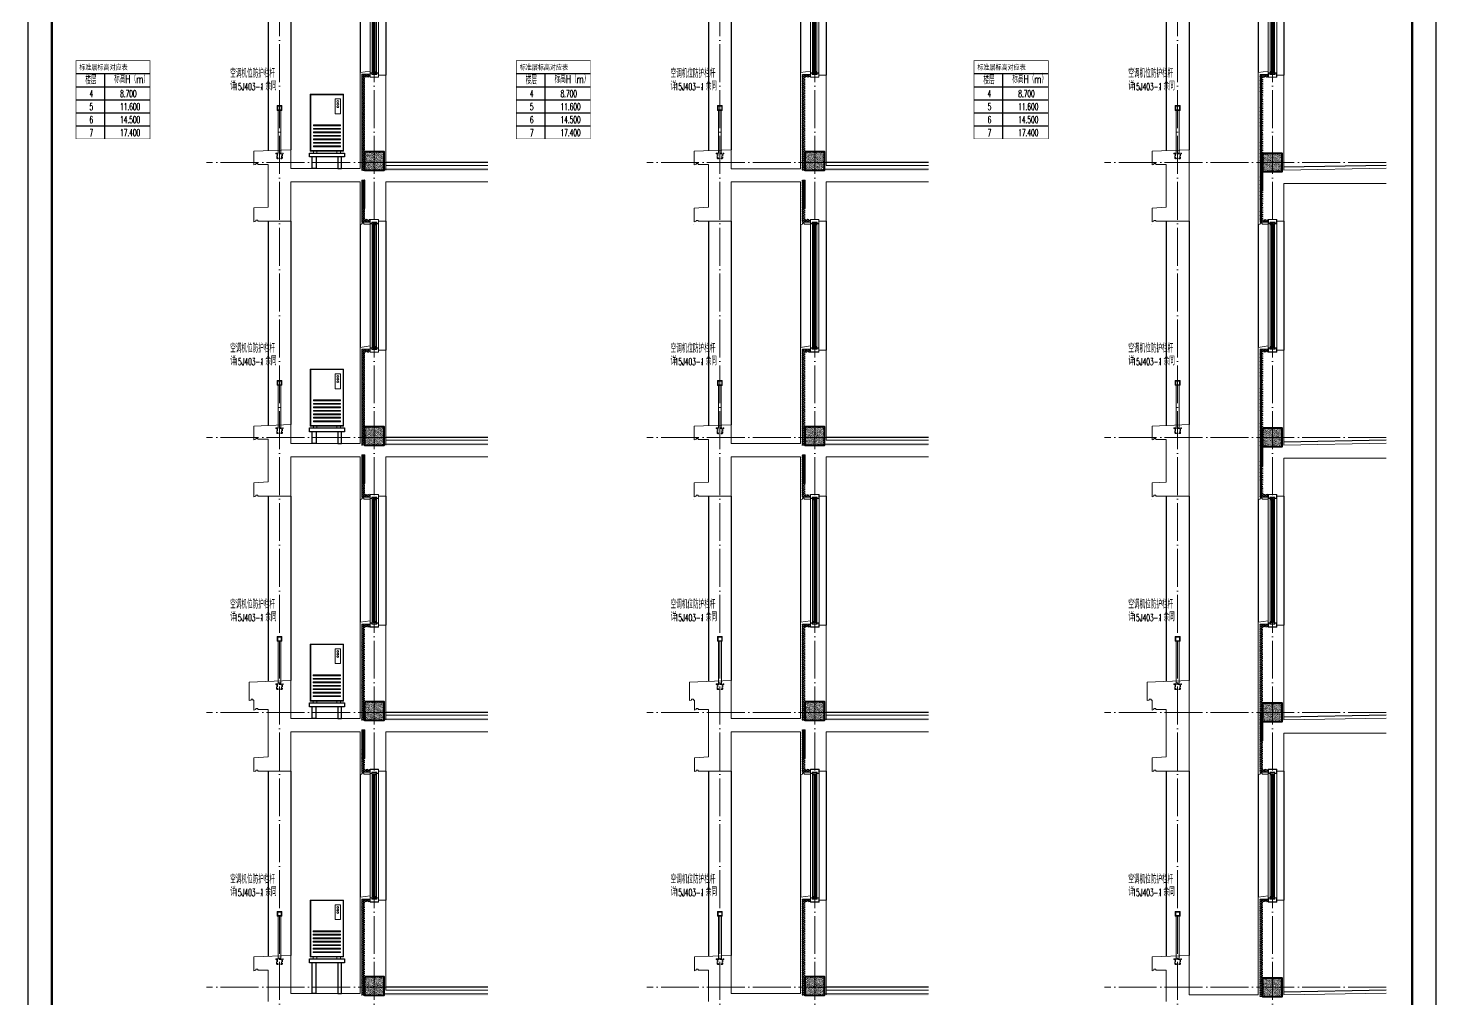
# Model space of a CAD drawing. Extents: x -518115 to 389031, y -209821 to 1628073.
# Drawn here: x 223230 to 238080, y -168565 to -158326 of the extents above; entities that cross this region are included whole.
import ezdxf

# ---------------------------------------------------------------- set-up
doc = ezdxf.new("R2010")
doc.units = 0
doc.header["$LTSCALE"] = 1000
doc.header["$MEASUREMENT"] = 0
doc.linetypes.add('DASH', pattern=[0.35, 0.25, -0.1])
doc.linetypes.add('DOTE', pattern=[2.42, 2, -0.2, 0.02, -0.2])
for name, color, linetype in [('C-Sheet-图框', 101, 'Continuous'), ('PUB_TEXT', 4, 'Continuous'), ('图框', 140, 'Continuous'), ('看线', 251, 'Continuous'), ('空调外机', 8, 'Continuous'), ('立面-看线', 251, 'Continuous')]:
    doc.layers.add(name, color=color, linetype=linetype)
for name, color, linetype, lineweight in [('DOTE', 19, 'DOTE', 9), ('PUB_HATCH', 8, 'Continuous', 9), ('S_WINDOW', 144, 'Continuous', 15), ('WALL', 9, 'Continuous', 40), ('内粉刷', 37, 'Continuous', 9), ('平面-空调室外机', 143, 'Continuous', 9), ('立面-栏杆', 105, 'Continuous', 15), ('细细', 250, 'Continuous', 0)]:
    doc.layers.add(name, color=color, linetype=linetype, lineweight=lineweight)
doc.layers.add('yichutu', color=7, linetype='Continuous', true_color=0xffffff, plot=False)
doc.styles.add('_TCH_DIM', font='SIMPLEX.shx', dxfattribs={"width": 0.7, "bigfont": 'GBCBIG.shx'})
doc.styles.add('宋体', font='', dxfattribs={"height": 50})
doc.styles.get('宋体').set_extended_font_data('SimSun')
pattern_1 = [(0, (-811253.24, -385446.952), (16.66875, 9.623705), [11.1125, -22.225]), (120, (-811253.24, -385446.952), (-16.66874801, 9.62370845), [11.1125, -22.225]), (60, (-811253.24, -385446.952), (1.99e-06, 19.24741345), [-22.225, 11.1125])]
pattern_2 = [(315, (-218910.2607, -140541.0897), (-1.767766953, -1.767766953), []), (315, (-218909.0822, -140541.0897), (-1.767766953, -1.767766953), [])]
pattern_3 = [(315, (-218910.2607, -141979.3279), (-1.767766953, -1.767766953), []), (315, (-218909.0822, -141979.3279), (-1.767766953, -1.767766953), [])]
pattern_4 = [(0, (-1518246.749, -433703.902), (16.66875, 9.623705), [11.1125, -22.225]), (120, (-1518246.749, -433703.902), (-16.66874801, 9.62370845), [11.1125, -22.225]), (60, (-1518246.749, -433703.902), (1.99e-06, 19.24741345), [-22.225, 11.1125])]
pattern_5 = [(0, (-1508772.157, -433703.902), (16.66875, 9.623705), [11.1125, -22.225]), (120, (-1508772.157, -433703.902), (-16.66874801, 9.62370845), [11.1125, -22.225]), (60, (-1508772.157, -433703.902), (1.99e-06, 19.24741345), [-22.225, 11.1125])]
pattern_6 = [(0, (-1513600.591, -433703.902), (16.66875, 9.623705), [11.1125, -22.225]), (120, (-1513600.591, -433703.902), (-16.66874801, 9.62370845), [11.1125, -22.225]), (60, (-1513600.591, -433703.902), (1.99e-06, 19.24741345), [-22.225, 11.1125])]
pattern_7 = [(0, (-797282.947, -430433.322), (16.66875, 9.623705), [11.1125, -22.225]), (120, (-797282.947, -430433.322), (-16.66874801, 9.62370845), [11.1125, -22.225]), (60, (-797282.947, -430433.322), (1.99e-06, 19.24741345), [-22.225, 11.1125])]
pattern_8 = [(0, (-759089.366, -429086.677), (16.66875, 9.623705), [11.1125, -22.225]), (120, (-759089.366, -429086.677), (-16.66874801, 9.62370845), [11.1125, -22.225]), (60, (-759089.366, -429086.677), (1.99e-06, 19.24741345), [-22.225, 11.1125])]

# ---------------------------------------------------------------- blocks, each defined once
blk = doc.blocks.new('GFDDDDRG')
at = {"layer": '图框'}
blk.add_lwpolyline([(923310, -107437), (923310, -159999), (893610, -159999), (893610, -107437)], close=True, dxfattribs=at)
blk.add_lwpolyline([(923310, -107437), (923310, -159999), (893610, -159999), (893610, -107437)], close=True, dxfattribs=at)
at = {"layer": '图框', "const_width": 50}
blk.add_lwpolyline([(894110, -159499), (922810, -159499), (922810, -108687), (894110, -108687)], close=True, dxfattribs=at)
blk = doc.blocks.new('yct-1051-594-26275-14850-25-1002.0')
at = {"layer": 'yichutu', "color": 7, "true_color": 0xffffff}
blk.add_lwpolyline([(0, 0), (0, 14850), (26275, 14850), (26275, 0)], close=True, dxfattribs=at)
blk = doc.blocks.new('zrszerf')
at = {"layer": '细细'}
h = blk.add_hatch(dxfattribs=at)
h.set_pattern_fill('金属', color=256, style=0)
h.set_pattern_definition(pattern_2)
h.paths.add_polyline_path([(257695, 608543), (257715, 608543), (257715, 608557), (257765, 608557), (257765, 608543), (257785, 608543), (257785, 608588), (257695, 608588)])
h.paths.add_polyline_path([(257713, 608559), (257713, 608545), (257697, 608545), (257697, 608586), (257783, 608586), (257783, 608545), (257767, 608545), (257767, 608559)], flags=16)
h = blk.add_hatch(dxfattribs=at)
h.set_pattern_fill('金属', color=256, style=0)
h.set_pattern_definition(pattern_2)
h.paths.add_polyline_path([(257762, 608555), (257762, 608530), (257750, 608530), (257750, 608540), (257729, 608540), (257729, 608530), (257717, 608530), (257717, 608555)])
h.paths.add_polyline_path([(257719, 608553), (257719, 608532), (257727, 608532), (257727, 608542), (257752, 608542), (257752, 608532), (257760, 608532), (257760, 608553)], flags=16)
h = blk.add_hatch(color=256, dxfattribs=at)
edge = h.paths.add_edge_path()
edge.add_line((257735, 608540), (257735, 608528))
edge.add_arc((257740, 608520), 9.44, 61.5175, 118.4825, ccw=False)
edge.add_line((257744, 608528), (257744, 608540))
edge.add_arc((257740, 608548), 9.44, 241.5175, 298.4825, ccw=False)
h = blk.add_hatch(dxfattribs=at)
h.set_pattern_fill('金属', color=256, style=0)
h.set_pattern_definition(pattern_3)
h.paths.add_polyline_path([(257695, 607233), (257715, 607233), (257715, 607220), (257765, 607220), (257765, 607233), (257785, 607233), (257785, 607188), (257695, 607188)])
h.paths.add_polyline_path([(257713, 607218), (257713, 607231), (257697, 607231), (257697, 607190), (257783, 607190), (257783, 607231), (257767, 607231), (257767, 607218)], flags=16)
h = blk.add_hatch(dxfattribs=at)
h.set_pattern_fill('金属', color=256, style=0)
h.set_pattern_definition(pattern_3)
h.paths.add_polyline_path([(257762, 607222), (257762, 607247), (257750, 607247), (257750, 607237), (257729, 607237), (257729, 607247), (257717, 607247), (257717, 607222)])
h.paths.add_polyline_path([(257719, 607224), (257719, 607245), (257727, 607245), (257727, 607235), (257752, 607235), (257752, 607245), (257760, 607245), (257760, 607224)], flags=16)
h = blk.add_hatch(color=256, dxfattribs=at)
edge = h.paths.add_edge_path()
edge.add_line((257735, 607237), (257735, 607249))
edge.add_arc((257740, 607257), 9.44, 241.5175, 298.4825)
edge.add_line((257744, 607249), (257744, 607237))
edge.add_arc((257740, 607229), 9.44, 61.5175, 118.4825)
at = {"layer": 'S_WINDOW'}
for p, q in [((257695, 607233), (257695, 608543)), ((257717, 607247), (257717, 608530)), ((257762, 607247), (257762, 608530)), ((257785, 607233), (257785, 608543))]:
    blk.add_line(p, q, dxfattribs=at)
for points in [[(257785, 608588), (257785, 608543), (257765, 608543), (257765, 608557), (257715, 608557), (257715, 608543), (257695, 608543), (257695, 608588)], [(257783, 608586), (257783, 608545), (257767, 608545), (257767, 608559), (257713, 608559), (257713, 608545), (257697, 608545), (257697, 608586)], [(257762, 608555), (257762, 608530), (257750, 608530), (257750, 608540), (257729, 608540), (257729, 608530), (257717, 608530), (257717, 608555)], [(257760, 608553), (257760, 608532), (257752, 608532), (257752, 608542), (257727, 608542), (257727, 608532), (257719, 608532), (257719, 608553)], [(257785, 607188), (257785, 607233), (257765, 607233), (257765, 607220), (257715, 607220), (257715, 607233), (257695, 607233), (257695, 607188)], [(257783, 607190), (257783, 607231), (257767, 607231), (257767, 607218), (257713, 607218), (257713, 607231), (257697, 607231), (257697, 607190)], [(257762, 607222), (257762, 607247), (257750, 607247), (257750, 607237), (257729, 607237), (257729, 607247), (257717, 607247), (257717, 607222)], [(257760, 607224), (257760, 607245), (257752, 607245), (257752, 607235), (257727, 607235), (257727, 607245), (257719, 607245), (257719, 607224)]]:
    blk.add_lwpolyline(points, close=True, dxfattribs=at)
at = {"layer": '细细'}
for points in [[(257729, 608530), (257729, 607247)], [(257735, 607249), (257735, 608540)], [(257744, 607249), (257744, 608540)], [(257750, 608530), (257750, 607247)]]:
    blk.add_lwpolyline(points, dxfattribs=at)
for points in [[(257735, 608540), (257735, 608528, -0.253805), (257744, 608528), (257744, 608540, -0.253805)], [(257735, 607237), (257735, 607249, 0.253805), (257744, 607249), (257744, 607237, 0.253805)]]:
    blk.add_lwpolyline(points, format="xyb", close=True, dxfattribs=at)
blk = doc.blocks.new('A$C01BC52BD')
at = {"layer": '立面-栏杆'}
for p, q in [((-15, 0), (-15, 450)), ((15, 450), (15, 0))]:
    blk.add_line(p, q, dxfattribs=at)
at = {"layer": '立面-栏杆', "linetype": 'DASH', "ltscale": 0.1}
for p, q in [((40, 0), (-40, 0)), ((-40, 0), (-40, -7)), ((40, -7), (40, 0)), ((-40, -7), (-30, -7)), ((-30, -7), (-30, -51)), ((-22, -7), (22, -7)), ((-22, -51), (-22, -7)), ((-15, -53), (-21, -53)), ((-21, -60), (-15, -60)), ((-13, -57), (-13, -56)), ((13, -56), (13, -57)), ((21, -53), (15, -53)), ((15, -60), (21, -60)), ((22, -7), (22, -51)), ((30, -7), (40, -7)), ((30, -51), (30, -7))]:
    blk.add_line(p, q, dxfattribs=at)
at = {"layer": '立面-栏杆'}
for points in [[(25, 500), (-25, 500), (-25, 450), (25, 450)], [(19, 494), (-19, 494), (-19, 456), (19, 456)]]:
    blk.add_lwpolyline(points, close=True, dxfattribs=at)
at = {"layer": '立面-栏杆', "linetype": 'DASH', "ltscale": 0.1}
for centre, major_axis, start_param, end_param in [((-21, -51), (6.36, 6.36), 2.356194, 3.926991), ((-21, -51), (1.27, 1.27), 2.356194, 3.926991), ((-15, -56), (1.91, 1.91), 5.497787, 7.068583), ((-15, -57), (1.91, 1.91), 3.926991, 5.497787), ((15, -56), (1.91, 1.91), 0.785398, 2.356194), ((17, -55), (3.53, 3.53), 2.748894, 3.534292), ((21, -51), (-6.36, 6.36), 2.356194, 3.926991), ((21, -51), (-1.27, 1.27), 2.356194, 3.926991)]:
    blk.add_ellipse(centre, major_axis=major_axis, ratio=1, start_param=start_param, end_param=end_param, dxfattribs=at)
blk = doc.blocks.new('A$C2F8614E4')
at = {"layer": 'PUB_TEXT', "style": '_TCH_DIM'}
for s, height, width, p in [('空调机位防护栏杆', 84.4, 0.7, (-495, 296)), ('详', 84.4, 0.7, (-495, 163)), ('15J403-1', 74.4, 0.494118, (-452, 163)), ('，余同', 84.4, 0.7, (-183, 163))]:
    blk.add_text(s, height=height, dxfattribs=dict(at, width=width)).set_placement(p)
blk = doc.blocks.new('HFHFHTFHSD')
at = {"layer": '立面-看线'}
h = blk.add_hatch(dxfattribs=at)
h.set_pattern_fill('HONEY', color=256, scale=7)
h.set_pattern_definition(pattern_1)
h.paths.add_polyline_path([(933746, -117386), (933776, -117386), (933776, -116386), (933831, -116386), (933831, -116356), (933746, -116356)])
h = blk.add_hatch(dxfattribs=at)
h.set_pattern_fill('碎沙', color=256, scale=4)
h.set_pattern_definition([(37.5, (132722.289, -502748.035), (-0.32000626, 9.78826475), [0, -7.7216, 0, -8.636, 0, -8.255]), (7.5, (132722.29, -502748.035), (8.99046566, 14.33650201), [0, -4.1656, 0, -6.9596, 0, -2.667]), (327.5, (132716.041, -502748.035), (15.819847405, 0.02874369), [0, -2.54, 0, -9.144, 0, -11.938]), (317.5, (132716.041, -502748.035), (15.27112905, 4.45858647), [0, -1.27, 0, -5.9944, 0, -6.858])])
h.paths.add_polyline_path([(933776, -117386), (933976, -117386), (933976, -117186), (933776, -117186)])
h = blk.add_hatch(dxfattribs=at)
h.set_pattern_fill('HONEY', color=256, scale=7)
h.set_pattern_definition(pattern_1)
h.paths.add_polyline_path([(933746, -117386), (933776, -117386), (933776, -117886), (933831, -117886), (933831, -117916), (933746, -117916)])
at = {"layer": 'PUB_HATCH', "color": 215, "true_color": 0xa953a0}
for points in [[(933746, -117386), (933746, -116356), (933831, -116356)], [(933831, -117916), (933746, -117916), (933746, -117386)]]:
    blk.add_lwpolyline(points, dxfattribs=at)
at = {"layer": 'WALL'}
blk.add_lwpolyline([(933776, -117186), (933976, -117186), (933976, -117386), (933776, -117386)], close=True, dxfattribs=at)
at = {"layer": '内粉刷'}
blk.add_line((933726, -117386), (933726, -117936), dxfattribs=at)
for points in [[(933726, -117386), (933726, -116336), (933831, -116321)], [(933921, -116366), (933996, -116366), (933996, -117366)], [(932646, -117906), (932996, -117906), (932996, -117151), (932606, -117166), (932606, -117306)], [(932646, -117306), (932646, -117296), (932626, -117296), (932626, -117306), (932606, -117311), (932606, -117306)], [(932646, -117306), (932756, -117306), (932756, -117756), (932606, -117766), (932606, -117906)], [(935074, -117346), (933996, -117366)], [(933921, -117906), (933996, -117906), (933996, -117506), (935074, -117506)], [(932646, -117906), (932646, -117896), (932626, -117896), (932626, -117906), (932606, -117911), (932606, -117906)], [(932596, -117936), (932596, -117936)], [(933766, -117936), (933766, -117926), (933746, -117926), (933746, -117936), (933726, -117941), (933726, -117936)], [(933766, -117936), (933831, -117936)]]:
    blk.add_lwpolyline(points, dxfattribs=at)
at = {"layer": '看线'}
for p, q in [((932756, -115006), (932756, -117160)), ((932996, -115006), (932996, -117151)), ((933726, -115036), (933726, -116336)), ((933996, -115006), (933996, -116366))]:
    blk.add_line(p, q, dxfattribs=at)
at = {"layer": '看线', "color": 32}
blk.add_lwpolyline([(935074, -117316), (933996, -117336)], dxfattribs=at)
for name, p in [('zrszerf', (676136, -723574)), ('A$C2F8614E4', (932851, -116686))]:
    blk.add_blockref(name, p)
at = {"xscale": -1}
blk.add_blockref('A$C01BC52BD', (932876, -117186), dxfattribs=at)
blk = doc.blocks.new('kongtiao')
for p, q in [((-339, 49), (-339, -551)), ((11, 49), (-339, 49)), ((-334, 44), (-334, -546)), ((6, 44), (-334, 44)), ((6, -546), (6, 44)), ((11, -551), (11, 49)), ((-76, 0), (-76, -157)), ((-21, 0), (-76, 0)), ((-21, -157), (-21, 0)), ((-76, -157), (-21, -157)), ((-339, -551), (11, -551)), ((-334, -546), (6, -546)), ((-307, -551), (-307, -571)), ((-307, -571), (-270, -571)), ((-270, -571), (-270, -551)), ((-58, -571), (-58, -551)), ((-21, -571), (-58, -571)), ((-21, -551), (-21, -571))]:
    blk.add_line(p, q)
for points in [[(-307, -275), (-21, -275), (-21, -285), (-307, -285)], [(-307, -312), (-21, -312), (-21, -321), (-307, -321)], [(-307, -349), (-21, -349), (-21, -358), (-307, -358)], [(-307, -386), (-21, -386), (-21, -395), (-307, -395)], [(-307, -422), (-21, -422), (-21, -431), (-307, -431)], [(-307, -459), (-21, -459), (-21, -468), (-307, -468)], [(-307, -496), (-21, -496), (-21, -505), (-307, -505)]]:
    blk.add_lwpolyline(points, close=True)
for centre in [(-49, -28), (-49, -56), (-49, -83)]:
    blk.add_circle(centre, 9.18)
blk = doc.blocks.new('HFHFHFTHFSFS')
at = {"layer": '立面-看线'}
h = blk.add_hatch(dxfattribs=at)
h.set_pattern_fill('HONEY', color=256, scale=7)
h.set_pattern_definition(pattern_7)
h.paths.add_polyline_path([(947716, -162357), (947746, -162357), (947746, -161372), (947801, -161372), (947801, -161342), (947716, -161342)])
h = blk.add_hatch(dxfattribs=at)
h.set_pattern_fill('碎沙', color=256, scale=4)
h.set_pattern_definition([(37.5, (146692.582, -547719.405), (-0.32000626, 9.78826475), [0, -7.7216, 0, -8.636, 0, -8.255]), (7.5, (146692.582, -547719.405), (8.99046566, 14.33650201), [0, -4.1656, 0, -6.9596, 0, -2.667]), (327.5, (146686.334, -547719.405), (15.819847405, 0.02874369), [0, -2.54, 0, -9.144, 0, -11.938]), (317.5, (146686.334, -547719.405), (15.27112905, 4.45858647), [0, -1.27, 0, -5.9944, 0, -6.858])])
h.paths.add_polyline_path([(947746, -162357), (947946, -162357), (947946, -162157), (947746, -162157)])
h = blk.add_hatch(dxfattribs=at)
h.set_pattern_fill('HONEY', color=256, scale=7)
h.set_pattern_definition(pattern_7)
h.paths.add_polyline_path([(947716, -162457), (947746, -162457), (947746, -162872), (947801, -162872), (947801, -162902), (947716, -162902)])
h = blk.add_hatch(dxfattribs=at)
h.set_pattern_fill('HONEY', color=256, scale=7)
h.set_pattern_definition([(0, (146596.553, -547719.405), (16.66875, 9.623705), [11.1125, -22.225]), (120, (146596.553, -547719.405), (-16.66874801, 9.62370845), [11.1125, -22.225]), (60, (146596.553, -547719.405), (1.99e-06, 19.24741345), [-22.225, 11.1125])])
h.paths.add_polyline_path([(949044, -162342), (947946, -162342), (947946, -162357), (949044, -162357)])
at = {"layer": 'PUB_HATCH', "color": 215, "true_color": 0xa953a0}
blk.add_line((947946, -162342), (949044, -162342), dxfattribs=at)
for points in [[(947716, -162357), (947716, -161342), (947801, -161342)], [(947801, -162902), (947716, -162902), (947716, -162457)]]:
    blk.add_lwpolyline(points, dxfattribs=at)
at = {"layer": 'WALL'}
blk.add_lwpolyline([(947746, -162157), (947946, -162157), (947946, -162357), (947746, -162357)], close=True, dxfattribs=at)
at = {"layer": '内粉刷'}
for p, q in [((947696, -162272), (947696, -162337)), ((947696, -162477), (947696, -162922))]:
    blk.add_line(p, q, dxfattribs=at)
for points in [[(947696, -162272), (947696, -161322), (947801, -161307)], [(947891, -161352), (947966, -161352), (947966, -162352)], [(947696, -162337), (946966, -162337), (946966, -162137), (946576, -162152), (946576, -162292)], [(946616, -162292), (946616, -162282), (946596, -162282), (946596, -162292), (946576, -162297), (946576, -162292)], [(946616, -162292), (946726, -162292), (946726, -162742), (946576, -162752), (946576, -162892)], [(949044, -162302), (947966, -162302)], [(946616, -162892), (946966, -162892), (946966, -162477), (947696, -162477)], [(947891, -162892), (947966, -162892), (947966, -162477), (949044, -162477)], [(946616, -162892), (946616, -162882), (946596, -162882), (946596, -162892), (946576, -162897), (946576, -162892)], [(947736, -162922), (947736, -162912), (947716, -162912), (947716, -162922), (947696, -162927), (947696, -162922)], [(947736, -162922), (947801, -162922)]]:
    blk.add_lwpolyline(points, dxfattribs=at)
at = {"layer": '看线'}
for p, q in [((946726, -159992), (946726, -162147)), ((946966, -159992), (946966, -162137)), ((947696, -160022), (947696, -161322)), ((947966, -159992), (947966, -161352))]:
    blk.add_line(p, q, dxfattribs=at)
at = {"layer": '看线', "color": 32}
blk.add_lwpolyline([(949044, -162272), (947966, -162272)], dxfattribs=at)
at = {"layer": '空调外机', "linetype": 'Continuous'}
blk.add_lwpolyline([(947531, -162212), (947161, -162212), (947161, -162172), (947531, -162172)], close=True, dxfattribs=at)
for points in [[(947231, -162212), (947231, -162337), (947191, -162337), (947191, -162212)], [(947461, -162212), (947461, -162337), (947501, -162337), (947501, -162212)]]:
    blk.add_lwpolyline(points, dxfattribs=at)
for name, p in [('zrszerf', (690106, -768561)), ('A$C2F8614E4', (946821, -161672))]:
    blk.add_blockref(name, p)
at = {"xscale": -1}
blk.add_blockref('A$C01BC52BD', (946846, -162172), dxfattribs=at)
at = {"layer": '平面-空调室外机'}
blk.add_blockref('kongtiao', (947510, -161601), dxfattribs=at)
blk = doc.blocks.new('GFGDGDRGRDDSA')
at = {"layer": '立面-看线'}
h = blk.add_hatch(dxfattribs=at)
h.set_pattern_fill('HONEY', color=256, scale=7)
h.set_pattern_definition(pattern_8)
h.paths.add_polyline_path([(985909, -161011), (985939, -161011), (985939, -160026), (985994, -160026), (985994, -159996), (985909, -159996)])
h = blk.add_hatch(dxfattribs=at)
h.set_pattern_fill('碎沙', color=256, scale=4)
h.set_pattern_definition([(37.5, (184886.1625, -546372.759), (-0.32000626, 9.78826475), [0, -7.7216, 0, -8.636, 0, -8.255]), (7.5, (184886.163, -546372.759), (8.99046566, 14.33650201), [0, -4.1656, 0, -6.9596, 0, -2.667]), (327.5, (184879.914, -546372.759), (15.819847405, 0.02874369), [0, -2.54, 0, -9.144, 0, -11.938]), (317.5, (184879.914, -546372.759), (15.27112905, 4.45858647), [0, -1.27, 0, -5.9944, 0, -6.858])])
h.paths.add_polyline_path([(985939, -161011), (986139, -161011), (986139, -160811), (985939, -160811)])
h = blk.add_hatch(dxfattribs=at)
h.set_pattern_fill('HONEY', color=256, scale=7)
h.set_pattern_definition(pattern_8)
h.paths.add_polyline_path([(985909, -161111), (985939, -161111), (985939, -161526), (985994, -161526), (985994, -161556), (985909, -161556)])
h = blk.add_hatch(dxfattribs=at)
h.set_pattern_fill('HONEY', color=256, scale=7)
h.set_pattern_definition([(0, (184790.133, -546372.759), (16.66875, 9.623705), [11.1125, -22.225]), (120, (184790.133, -546372.759), (-16.66874801, 9.62370845), [11.1125, -22.225]), (60, (184790.133, -546372.759), (1.99e-06, 19.24741345), [-22.225, 11.1125])])
h.paths.add_polyline_path([(987238, -160996), (986139, -160996), (986139, -161011), (987238, -161011)])
at = {"layer": 'PUB_HATCH', "color": 215, "true_color": 0xa953a0}
blk.add_line((986139, -160996), (987238, -160996), dxfattribs=at)
for points in [[(985909, -161011), (985909, -159996), (985994, -159996)], [(985994, -161556), (985909, -161556), (985909, -161111)]]:
    blk.add_lwpolyline(points, dxfattribs=at)
at = {"layer": 'WALL'}
blk.add_lwpolyline([(985939, -160811), (986139, -160811), (986139, -161011), (985939, -161011)], close=True, dxfattribs=at)
at = {"layer": '内粉刷'}
for p, q in [((985889, -160926), (985889, -160991)), ((985889, -161131), (985889, -161576))]:
    blk.add_line(p, q, dxfattribs=at)
for points in [[(985889, -160926), (985889, -159976), (985994, -159961)], [(986084, -160006), (986159, -160006), (986159, -160956)], [(985889, -160991), (985159, -160991), (985159, -160791), (984769, -160806), (984769, -160946)], [(984809, -160946), (984809, -160936), (984789, -160936), (984789, -160946), (984769, -160951), (984769, -160946)], [(984809, -160946), (984919, -160946), (984919, -161396), (984769, -161406), (984769, -161546)], [(987238, -160956), (986159, -160956)], [(984809, -161546), (985159, -161546), (985159, -161131), (985889, -161131)], [(986084, -161546), (986159, -161546), (986159, -161131), (987238, -161131)], [(984809, -161546), (984809, -161536), (984789, -161536), (984789, -161546), (984769, -161551), (984769, -161546)], [(985929, -161576), (985929, -161566), (985909, -161566), (985909, -161576), (985889, -161581), (985889, -161576)], [(984759, -161576), (984759, -161576)], [(985929, -161576), (985994, -161576)]]:
    blk.add_lwpolyline(points, dxfattribs=at)
at = {"layer": '看线'}
for p, q in [((984919, -158646), (984919, -160800)), ((985159, -158646), (985159, -160791)), ((985889, -158676), (985889, -159976)), ((986159, -158646), (986159, -160006))]:
    blk.add_line(p, q, dxfattribs=at)
at = {"layer": '看线', "color": 32}
blk.add_lwpolyline([(987238, -160926), (986159, -160926)], dxfattribs=at)
for name, p in [('zrszerf', (728299, -767214)), ('A$C2F8614E4', (985014, -160326))]:
    blk.add_blockref(name, p)
at = {"xscale": -1}
blk.add_blockref('A$C01BC52BD', (985039, -160826), dxfattribs=at)
blk = doc.blocks.new('A$C1F6240CC')
at = {"layer": 'PUB_HATCH'}
h = blk.add_hatch(dxfattribs=at)
h.set_pattern_fill('DOTS', color=251, scale=2, style=0)
h.set_pattern_definition([(0, (-2e-08, -300), (1.5875, 3.175), [0, -3.175])])
h.paths.add_polyline_path([(-30, -300), (0, -300), (0, -50), (0, 0), (0, 0), (0, 0), (-30, 0)])
at = {"layer": 'PUB_HATCH', "color": 5}
blk.add_lwpolyline([(0, 0), (-30, 0), (-30, -300), (0, -300)], close=True, dxfattribs=at)
blk = doc.blocks.new('VDVDXAXFSFFX')
at = {"layer": 'PUB_HATCH'}
h = blk.add_hatch(dxfattribs=at)
h.set_pattern_fill('DOTS', color=251, scale=2, style=0)
h.set_pattern_definition([(0, (924712.4965, -148185.593), (1.5875, 3.175), [0, -3.175])])
h.paths.add_polyline_path([(924682, -148186), (924712, -148186), (924712, -147936), (924712, -147886), (924712, -147886), (924712, -147886), (924682, -147886)])
at = {"layer": 'PUB_HATCH', "color": 5}
blk.add_lwpolyline([(924712, -147886), (924682, -147886), (924682, -148186), (924712, -148186)], close=True, dxfattribs=at)

msp = doc.modelspace()

# ---------------------------------------------------------------- hatches: boundary and pattern name
at = {"layer": '立面-看线'}
h = msp.add_hatch(dxfattribs=at)
h.set_pattern_fill('HONEY', color=256, scale=7)
h.set_pattern_definition(pattern_4)
h.paths.add_polyline_path([(226752, -165628), (226782, -165628), (226782, -164643), (226837, -164643), (226837, -164613), (226752, -164613)])
h = msp.add_hatch(dxfattribs=at)
h.set_pattern_fill('HONEY', color=256, scale=7)
h.set_pattern_definition(pattern_6)
h.paths.add_polyline_path([(231398.2, -165628), (231428.2, -165628), (231428.2, -164643), (231483.2, -164643), (231483.2, -164613), (231398.2, -164613)])
h = msp.add_hatch(dxfattribs=at)
h.set_pattern_fill('HONEY', color=256, scale=7)
h.set_pattern_definition(pattern_5)
h.paths.add_polyline_path([(236226.6, -165643), (236256.6, -165643), (236256.6, -164643), (236311.6, -164643), (236311.6, -164613), (236226.6, -164613)])
h = msp.add_hatch(dxfattribs=at)
h.set_pattern_fill('碎沙', color=256, scale=4)
h.set_pattern_definition([(37.5, (-574271.22, -550989.984), (-0.32000626, 9.78826475), [0, -7.7216, 0, -8.636, 0, -8.255]), (7.5, (-574271.22, -550989.984), (8.99046566, 14.33650201), [0, -4.1656, 0, -6.9596, 0, -2.667]), (327.5, (-574277.469, -550989.984), (15.819847405, 0.02874369), [0, -2.54, 0, -9.144, 0, -11.938]), (317.5, (-574277.469, -550989.984), (15.27112905, 4.45858647), [0, -1.27, 0, -5.9944, 0, -6.858])])
h.paths.add_polyline_path([(226782, -165628), (226982, -165628), (226982, -165428), (226782, -165428)])
h = msp.add_hatch(dxfattribs=at)
h.set_pattern_fill('碎沙', color=256, scale=4)
h.set_pattern_definition([(37.5, (-569625.062, -550989.984), (-0.32000626, 9.78826475), [0, -7.7216, 0, -8.636, 0, -8.255]), (7.5, (-569625.062, -550989.984), (8.99046566, 14.33650201), [0, -4.1656, 0, -6.9596, 0, -2.667]), (327.5, (-569631.31, -550989.984), (15.819847405, 0.02874369), [0, -2.54, 0, -9.144, 0, -11.938]), (317.5, (-569631.31, -550989.984), (15.27112905, 4.45858647), [0, -1.27, 0, -5.9944, 0, -6.858])])
h.paths.add_polyline_path([(231428.2, -165628), (231628.2, -165628), (231628.2, -165428), (231428.2, -165428)])
h = msp.add_hatch(dxfattribs=at)
h.set_pattern_fill('碎沙', color=256, scale=4)
h.set_pattern_definition([(37.5, (-564796.628, -551004.984), (-0.32000626, 9.78826475), [0, -7.7216, 0, -8.636, 0, -8.255]), (7.5, (-564796.628, -551004.984), (8.99046566, 14.33650201), [0, -4.1656, 0, -6.9596, 0, -2.667]), (327.5, (-564802.877, -551004.984), (15.819847405, 0.02874369), [0, -2.54, 0, -9.144, 0, -11.938]), (317.5, (-564802.877, -551004.984), (15.27112905, 4.45858647), [0, -1.27, 0, -5.9944, 0, -6.858])])
h.paths.add_polyline_path([(236256.6, -165643), (236456.6, -165643), (236456.6, -165443), (236256.6, -165443)])
h = msp.add_hatch(dxfattribs=at)
h.set_pattern_fill('HONEY', color=256, scale=7)
h.set_pattern_definition([(0, (-574367.25, -550989.984), (16.66875, 9.623705), [11.1125, -22.225]), (120, (-574367.25, -550989.984), (-16.66874801, 9.62370845), [11.1125, -22.225]), (60, (-574367.25, -550989.984), (1.99e-06, 19.24741345), [-22.225, 11.1125])])
h.paths.add_polyline_path([(228080.5, -165613), (226982, -165613), (226982, -165628), (228080.5, -165628)])
h = msp.add_hatch(dxfattribs=at)
h.set_pattern_fill('HONEY', color=256, scale=7)
h.set_pattern_definition([(0, (-569721.091, -550989.984), (16.66875, 9.623705), [11.1125, -22.225]), (120, (-569721.091, -550989.984), (-16.66874801, 9.62370845), [11.1125, -22.225]), (60, (-569721.091, -550989.984), (1.99e-06, 19.24741345), [-22.225, 11.1125])])
h.paths.add_polyline_path([(232726.7, -165613), (231628.2, -165613), (231628.2, -165628), (232726.7, -165628)])
h = msp.add_hatch(dxfattribs=at)
h.set_pattern_fill('HONEY', color=256, scale=7)
h.set_pattern_definition(pattern_5)
h.paths.add_polyline_path([(236226.6, -165643), (236256.6, -165643), (236256.6, -166143), (236311.6, -166143), (236311.6, -166173), (236226.6, -166173)])
h = msp.add_hatch(dxfattribs=at)
h.set_pattern_fill('HONEY', color=256, scale=7)
h.set_pattern_definition(pattern_4)
h.paths.add_polyline_path([(226752, -165728), (226782, -165728), (226782, -166143), (226837, -166143), (226837, -166173), (226752, -166173)])
h = msp.add_hatch(dxfattribs=at)
h.set_pattern_fill('HONEY', color=256, scale=7)
h.set_pattern_definition(pattern_6)
h.paths.add_polyline_path([(231398.2, -165728), (231428.2, -165728), (231428.2, -166143), (231483.2, -166143), (231483.2, -166173), (231398.2, -166173)])
h = msp.add_hatch(dxfattribs=at)
h.set_pattern_fill('HONEY', color=256, scale=7)
h.set_pattern_definition([(0, (-1518246.749, -436603.902), (16.66875, 9.623705), [11.1125, -22.225]), (120, (-1518246.749, -436603.902), (-16.66874801, 9.62370845), [11.1125, -22.225]), (60, (-1518246.749, -436603.902), (1.99e-06, 19.24741345), [-22.225, 11.1125])])
h.paths.add_polyline_path([(226752, -168528), (226782, -168528), (226782, -167543), (226837, -167543), (226837, -167513), (226752, -167513)])
h = msp.add_hatch(dxfattribs=at)
h.set_pattern_fill('HONEY', color=256, scale=7)
h.set_pattern_definition([(0, (-1513600.591, -436603.902), (16.66875, 9.623705), [11.1125, -22.225]), (120, (-1513600.591, -436603.902), (-16.66874801, 9.62370845), [11.1125, -22.225]), (60, (-1513600.591, -436603.902), (1.99e-06, 19.24741345), [-22.225, 11.1125])])
h.paths.add_polyline_path([(231398.2, -168528), (231428.2, -168528), (231428.2, -167543), (231483.2, -167543), (231483.2, -167513), (231398.2, -167513)])
h = msp.add_hatch(dxfattribs=at)
h.set_pattern_fill('HONEY', color=256, scale=7)
h.set_pattern_definition([(0, (-1508772.157, -436603.902), (16.66875, 9.623705), [11.1125, -22.225]), (120, (-1508772.157, -436603.902), (-16.66874801, 9.62370845), [11.1125, -22.225]), (60, (-1508772.157, -436603.902), (1.99e-06, 19.24741345), [-22.225, 11.1125])])
h.paths.add_polyline_path([(236226.6, -168543), (236256.6, -168543), (236256.6, -167543), (236311.6, -167543), (236311.6, -167513), (236226.6, -167513)])
h = msp.add_hatch(dxfattribs=at)
h.set_pattern_fill('碎沙', color=256, scale=4)
h.set_pattern_definition([(37.5, (-574271.22, -553889.984), (-0.32000626, 9.78826475), [0, -7.7216, 0, -8.636, 0, -8.255]), (7.5, (-574271.22, -553889.984), (8.99046566, 14.33650201), [0, -4.1656, 0, -6.9596, 0, -2.667]), (327.5, (-574277.469, -553889.984), (15.819847405, 0.02874369), [0, -2.54, 0, -9.144, 0, -11.938]), (317.5, (-574277.469, -553889.984), (15.27112905, 4.45858647), [0, -1.27, 0, -5.9944, 0, -6.858])])
h.paths.add_polyline_path([(226782, -168528), (226982, -168528), (226982, -168328), (226782, -168328)])
h = msp.add_hatch(dxfattribs=at)
h.set_pattern_fill('碎沙', color=256, scale=4)
h.set_pattern_definition([(37.5, (-569625.062, -553889.984), (-0.32000626, 9.78826475), [0, -7.7216, 0, -8.636, 0, -8.255]), (7.5, (-569625.062, -553889.984), (8.99046566, 14.33650201), [0, -4.1656, 0, -6.9596, 0, -2.667]), (327.5, (-569631.31, -553889.984), (15.819847405, 0.02874369), [0, -2.54, 0, -9.144, 0, -11.938]), (317.5, (-569631.31, -553889.984), (15.27112905, 4.45858647), [0, -1.27, 0, -5.9944, 0, -6.858])])
h.paths.add_polyline_path([(231428.2, -168528), (231628.2, -168528), (231628.2, -168328), (231428.2, -168328)])
h = msp.add_hatch(dxfattribs=at)
h.set_pattern_fill('碎沙', color=256, scale=4)
h.set_pattern_definition([(37.5, (-564796.628, -553904.984), (-0.32000626, 9.78826475), [0, -7.7216, 0, -8.636, 0, -8.255]), (7.5, (-564796.628, -553904.984), (8.99046566, 14.33650201), [0, -4.1656, 0, -6.9596, 0, -2.667]), (327.5, (-564802.877, -553904.984), (15.819847405, 0.02874369), [0, -2.54, 0, -9.144, 0, -11.938]), (317.5, (-564802.877, -553904.984), (15.27112905, 4.45858647), [0, -1.27, 0, -5.9944, 0, -6.858])])
h.paths.add_polyline_path([(236256.6, -168543), (236456.6, -168543), (236456.6, -168343), (236256.6, -168343)])
h = msp.add_hatch(dxfattribs=at)
h.set_pattern_fill('HONEY', color=256, scale=7)
h.set_pattern_definition([(0, (-574367.25, -553889.985), (16.66875, 9.623705), [11.1125, -22.225]), (120, (-574367.25, -553889.985), (-16.66874801, 9.62370845), [11.1125, -22.225]), (60, (-574367.25, -553889.985), (1.99e-06, 19.24741345), [-22.225, 11.1125])])
h.paths.add_polyline_path([(228080.5, -168513), (226982, -168513), (226982, -168528), (228080.5, -168528)])
h = msp.add_hatch(dxfattribs=at)
h.set_pattern_fill('HONEY', color=256, scale=7)
h.set_pattern_definition([(0, (-569721.091, -553889.985), (16.66875, 9.623705), [11.1125, -22.225]), (120, (-569721.091, -553889.985), (-16.66874801, 9.62370845), [11.1125, -22.225]), (60, (-569721.091, -553889.985), (1.99e-06, 19.24741345), [-22.225, 11.1125])])
h.paths.add_polyline_path([(232726.7, -168513), (231628.2, -168513), (231628.2, -168528), (232726.7, -168528)])

# ---------------------------------------------------------------- linework, layer by layer
at = {"layer": 'C-Sheet-图框', "color": 0}
for p, q in [((223734, -158805.6), (224516.8, -158805.6)), ((223734, -158805.6), (224516.8, -158805.6)), ((224034.3, -158805.6), (224034.3, -159493.1)), ((228380.2, -158805.6), (229162.9, -158805.6)), ((228380.2, -158805.6), (229162.9, -158805.6)), ((228680.5, -158805.6), (228680.5, -159493.1)), ((233208.6, -158805.6), (233991.4, -158805.6)), ((233208.6, -158805.6), (233991.4, -158805.6)), ((233508.9, -158805.6), (233508.9, -159493.1)), ((223734, -158943.1), (224516.8, -158943.1)), ((228380.2, -158943.1), (229162.9, -158943.1)), ((233208.6, -158943.1), (233991.4, -158943.1)), ((223734, -159080.6), (224516.8, -159080.6)), ((228380.2, -159080.6), (229162.9, -159080.6)), ((233208.6, -159080.6), (233991.4, -159080.6)), ((223734, -159218.1), (224516.8, -159218.1)), ((228380.2, -159218.1), (229162.9, -159218.1)), ((233208.6, -159218.1), (233991.4, -159218.1)), ((223734, -159355.6), (224516.8, -159355.6)), ((228380.2, -159355.6), (229162.9, -159355.6)), ((233208.6, -159355.6), (233991.4, -159355.6))]:
    msp.add_line(p, q, dxfattribs=at)
at = {"layer": 'C-Sheet-图框', "color": 0, "const_width": 6}
for points in [[(223734, -159493.1), (224516.8, -159493.1), (224516.8, -158668.1), (223734, -158668.1)], [(228380.2, -159493.1), (229162.9, -159493.1), (229162.9, -158668.1), (228380.2, -158668.1)], [(233208.6, -159493.1), (233991.4, -159493.1), (233991.4, -158668.1), (233208.6, -158668.1)]]:
    msp.add_lwpolyline(points, close=True, dxfattribs=at)
at = {"layer": 'DOTE', "linetype": 'DOTE', "ltscale": 0.2}
for p, q in [((230528.2, -169543), (230528.2, -149943)), ((231528.2, -169543), (231528.2, -149943)), ((235356.6, -169543), (235356.6, -149943)), ((236356.6, -169543), (236356.6, -149943)), ((225882, -169543), (225882, -151863)), ((226882, -169543), (226882, -151863)), ((228080.5, -159743), (225111.8, -159743)), ((232726.7, -159743), (229758, -159743)), ((237555.1, -159743), (234586.4, -159743)), ((228080.5, -162643), (225111.8, -162643)), ((232726.7, -162643), (229758, -162643)), ((237555.1, -162643), (234586.4, -162643)), ((228080.5, -165543), (225111.8, -165543)), ((232726.7, -165543), (229758, -165543)), ((237555.1, -165543), (234586.4, -165543)), ((228080.5, -168443), (225111.8, -168443)), ((232726.7, -168443), (229758, -168443)), ((237555.1, -168443), (234586.4, -168443))]:
    msp.add_line(p, q, dxfattribs=at)
at = {"layer": 'PUB_HATCH', "color": 215, "true_color": 0xa953a0}
for p, q in [((226982, -165613), (228080.5, -165613)), ((231628.2, -165613), (232726.7, -165613)), ((226982, -168513), (228080.5, -168513)), ((231628.2, -168513), (232726.7, -168513))]:
    msp.add_line(p, q, dxfattribs=at)
for points in [[(226752, -165628), (226752, -164613), (226837, -164613)], [(231398.2, -165628), (231398.2, -164613), (231483.2, -164613)], [(236226.6, -165643), (236226.6, -164613), (236311.6, -164613)], [(236311.6, -166173), (236226.6, -166173), (236226.6, -165643)], [(226837, -166173), (226752, -166173), (226752, -165728)], [(231483.2, -166173), (231398.2, -166173), (231398.2, -165728)], [(226752, -168528), (226752, -167513), (226837, -167513)], [(231398.2, -168528), (231398.2, -167513), (231483.2, -167513)], [(236226.6, -168543), (236226.6, -167513), (236311.6, -167513)]]:
    msp.add_lwpolyline(points, dxfattribs=at)
at = {"layer": 'WALL'}
for points in [[(226782, -165428), (226982, -165428), (226982, -165628), (226782, -165628)], [(231428.2, -165428), (231628.2, -165428), (231628.2, -165628), (231428.2, -165628)], [(236256.6, -165443), (236456.6, -165443), (236456.6, -165643), (236256.6, -165643)], [(226782, -168328), (226982, -168328), (226982, -168528), (226782, -168528)], [(231428.2, -168328), (231628.2, -168328), (231628.2, -168528), (231428.2, -168528)], [(236256.6, -168343), (236456.6, -168343), (236456.6, -168543), (236256.6, -168543)]]:
    msp.add_lwpolyline(points, close=True, dxfattribs=at)
at = {"layer": '内粉刷'}
for p, q in [((226002, -165608), (226732, -165608)), ((230648.2, -165608), (231378.2, -165608)), ((236206.6, -165643), (236206.6, -166193)), ((226732, -165748), (226732, -166193)), ((231378.2, -165748), (231378.2, -166193)), ((226732, -168443), (226732, -168508)), ((231378.2, -168443), (231378.2, -168508)), ((236206.6, -168458), (236206.6, -168523))]:
    msp.add_line(p, q, dxfattribs=at)
for points in [[(226732, -165608), (226732, -164593), (226837, -164578)], [(226927, -164623), (227002, -164623), (227002, -165623)], [(231378.2, -165608), (231378.2, -164593), (231483.2, -164578)], [(231573.2, -164623), (231648.2, -164623), (231648.2, -165623)], [(236206.6, -165643), (236206.6, -164593), (236311.6, -164578)], [(236401.6, -164623), (236476.6, -164623), (236476.6, -165623)], [(226002, -165608), (226002, -165208), (225562, -165223), (225562, -165413)], [(230648.2, -165608), (230648.2, -165208), (230208.2, -165223), (230208.2, -165413)], [(235126.6, -166163), (235476.6, -166163), (235476.6, -165208), (235036.6, -165223), (235036.6, -165413)], [(225602, -165413), (225602, -165403), (225582, -165403), (225582, -165413), (225562, -165418), (225562, -165413)], [(225602, -165413), (225612, -165413), (225612, -165513)], [(230248.2, -165413), (230248.2, -165403), (230228.2, -165403), (230228.2, -165413), (230208.2, -165418), (230208.2, -165413)], [(230248.2, -165413), (230258.2, -165413), (230258.2, -165513)], [(235076.6, -165413), (235076.6, -165403), (235056.6, -165403), (235056.6, -165413), (235036.6, -165418), (235036.6, -165413)], [(235076.6, -165413), (235086.6, -165413), (235086.6, -165513)], [(225652, -165513), (225652, -165503), (225632, -165503), (225632, -165513), (225612, -165518), (225612, -165513)], [(225652, -165513), (225762, -165513), (225762, -166013), (225612, -166023), (225612, -166163)], [(228080.5, -165573), (227002, -165573)], [(230298.2, -165513), (230298.2, -165503), (230278.2, -165503), (230278.2, -165513), (230258.2, -165518), (230258.2, -165513)], [(230298.2, -165513), (230408.2, -165513), (230408.2, -166013), (230258.2, -166023), (230258.2, -166163)], [(232726.7, -165573), (231648.2, -165573)], [(235126.6, -165513), (235126.6, -165503), (235106.6, -165503), (235106.6, -165513), (235086.6, -165518), (235086.6, -165513)], [(235126.6, -165513), (235236.6, -165513), (235236.6, -166013), (235086.6, -166023), (235086.6, -166163)], [(237555.1, -165603), (236476.6, -165623)], [(225652, -166163), (226002, -166163), (226002, -165748), (226732, -165748)], [(226927, -166163), (227002, -166163), (227002, -165748), (228080.5, -165748)], [(230298.2, -166163), (230648.2, -166163), (230648.2, -165748), (231378.2, -165748)], [(231573.2, -166163), (231648.2, -166163), (231648.2, -165748), (232726.7, -165748)], [(236401.6, -166163), (236476.6, -166163), (236476.6, -165763), (237555.1, -165763)], [(225652, -166163), (225652, -166153), (225632, -166153), (225632, -166163), (225612, -166168), (225612, -166163)], [(230298.2, -166163), (230298.2, -166153), (230278.2, -166153), (230278.2, -166163), (230258.2, -166168), (230258.2, -166163)], [(235126.6, -166163), (235126.6, -166153), (235106.6, -166153), (235106.6, -166163), (235086.6, -166168), (235086.6, -166163)], [(226772, -166193), (226772, -166183), (226752, -166183), (226752, -166193), (226732, -166198), (226732, -166193)], [(226772, -166193), (226837, -166193)], [(231418.2, -166193), (231418.2, -166183), (231398.2, -166183), (231398.2, -166193), (231378.2, -166198), (231378.2, -166193)], [(231418.2, -166193), (231483.2, -166193)], [(236246.6, -166193), (236246.6, -166183), (236226.6, -166183), (236226.6, -166193), (236206.6, -166198), (236206.6, -166193)], [(236246.6, -166193), (236311.6, -166193)], [(226732, -168443), (226732, -167493), (226837, -167478)], [(231378.2, -168443), (231378.2, -167493), (231483.2, -167478)], [(236206.6, -168458), (236206.6, -167493), (236311.6, -167478)], [(226927, -167523), (227002, -167523), (227002, -168473)], [(231573.2, -167523), (231648.2, -167523), (231648.2, -168523)], [(236401.6, -167523), (236476.6, -167523), (236476.6, -168523)], [(226732, -168508), (226002, -168508), (226002, -168108), (225612, -168123), (225612, -168263)], [(231378.2, -168508), (230648.2, -168508), (230648.2, -168108), (230258.2, -168123), (230258.2, -168263)], [(236206.6, -168523), (235476.6, -168523), (235476.6, -168108), (235086.6, -168123), (235086.6, -168263)], [(225652, -168263), (225652, -168253), (225632, -168253), (225632, -168263), (225612, -168268), (225612, -168263)], [(225652, -168263), (225762, -168263), (225762, -168593)], [(230298.2, -168263), (230298.2, -168253), (230278.2, -168253), (230278.2, -168263), (230258.2, -168268), (230258.2, -168263)], [(230298.2, -168263), (230408.2, -168263), (230408.2, -168593)], [(235126.6, -168263), (235126.6, -168253), (235106.6, -168253), (235106.6, -168263), (235086.6, -168268), (235086.6, -168263)], [(235126.6, -168263), (235236.6, -168263), (235236.6, -168593)], [(228080.5, -168473), (227002, -168473)], [(232726.7, -168473), (231648.2, -168473)], [(237555.1, -168503), (236476.6, -168523)]]:
    msp.add_lwpolyline(points, dxfattribs=at)
at = {"layer": '看线'}
for p, q in [((225762, -163263), (225762, -165216.2)), ((226002, -163263), (226002, -165208)), ((226732, -163293), (226732, -164593)), ((227002, -163263), (227002, -164623)), ((230408.2, -163263), (230408.2, -165216.2)), ((230648.2, -163263), (230648.2, -165208)), ((231378.2, -163293), (231378.2, -164593)), ((231648.2, -163263), (231648.2, -164623)), ((235236.6, -163263), (235236.6, -165216.2)), ((235476.6, -163263), (235476.6, -165208)), ((236206.6, -163293), (236206.6, -164593)), ((236476.6, -163263), (236476.6, -164623)), ((225762, -166163), (225762, -168117.3)), ((226002, -166163), (226002, -168108)), ((227002, -166163), (227002, -167523)), ((230408.2, -166163), (230408.2, -168117.3)), ((230648.2, -166163), (230648.2, -168108)), ((231648.2, -166163), (231648.2, -167523)), ((235236.6, -166163), (235236.6, -168117.3)), ((235476.6, -166163), (235476.6, -168108)), ((236476.6, -166163), (236476.6, -167523)), ((226732, -166193), (226732, -167493)), ((231378.2, -166193), (231378.2, -167493)), ((236206.6, -166193), (236206.6, -167493))]:
    msp.add_line(p, q, dxfattribs=at)
at = {"layer": '看线', "color": 32}
for points in [[(228080.5, -165543), (227002, -165543)], [(232726.7, -165543), (231648.2, -165543)], [(237555.1, -165573), (236476.6, -165593)], [(228080.5, -168443), (227002, -168443)], [(232726.7, -168443), (231648.2, -168443)], [(237555.1, -168473), (236476.6, -168493)]]:
    msp.add_lwpolyline(points, dxfattribs=at)
at = {"layer": '空调外机', "linetype": 'Continuous'}
for points in [[(226567, -165483), (226197, -165483), (226197, -165443), (226567, -165443)], [(226567, -168183), (226197, -168183), (226197, -168143), (226567, -168143)]]:
    msp.add_lwpolyline(points, close=True, dxfattribs=at)
for points in [[(226267, -165483), (226267, -165608), (226227, -165608), (226227, -165483)], [(226497, -165483), (226497, -165608), (226537, -165608), (226537, -165483)], [(226267, -168183), (226267, -168508), (226227, -168508), (226227, -168183)], [(226497, -168183), (226497, -168508), (226537, -168508), (226537, -168183)]]:
    msp.add_lwpolyline(points, dxfattribs=at)

# ---------------------------------------------------------------- block references
at = {"xscale": 0.5, "yscale": 0.5, "zscale": 0.5}
msp.add_blockref('GFDDDDRG', (-223574.4, -93716.5), dxfattribs=at)
for name, p in [('HFHFHFTHFSFS', (-720963.8, 2529.4)), ('GFGDGDRGRDDSA', (-754511.2, 1182.8)), ('HFHFHTFHSD', (-697518.9, -42456.9)), ('VDVDXAXFSFFX', (-688455.9, -11857.4)), ('A$C1F6240CC', (226782, -159928)), ('A$C1F6240CC', (231428.2, -159928)), ('HFHFHFTHFSFS', (-720963.8, -370.6)), ('GFGDGDRGRDDSA', (-754511.2, -1717.2)), ('HFHFHTFHSD', (-697518.9, -45356.9)), ('VDVDXAXFSFFX', (-688455.9, -14757.4)), ('A$C1F6240CC', (226782, -162828)), ('A$C1F6240CC', (231428.2, -162828)), ('zrszerf', (-30857.9, -771831.4)), ('zrszerf', (-26211.7, -771831.4)), ('zrszerf', (-21383.3, -771831.4)), ('A$C2F8614E4', (225857, -164743)), ('A$C2F8614E4', (230503.2, -164743)), ('A$C2F8614E4', (235331.6, -164743)), ('VDVDXAXFSFFX', (-688455.9, -17657.4)), ('A$C1F6240CC', (226782, -165728)), ('A$C1F6240CC', (231428.2, -165728)), ('zrszerf', (-30857.9, -774731.4)), ('zrszerf', (-26211.7, -774731.4)), ('zrszerf', (-21383.3, -774731.4)), ('A$C2F8614E4', (225857, -167643)), ('A$C2F8614E4', (230503.2, -167643)), ('A$C2F8614E4', (235331.6, -167643))]:
    msp.add_blockref(name, p)
at = {"xscale": -1}
for p in [(225882, -165243), (230528.2, -165243), (235356.6, -165243), (225882, -168143), (230528.2, -168143), (235356.6, -168143)]:
    msp.add_blockref('A$C01BC52BD', p, dxfattribs=at)
at = {"layer": 'yichutu', "rotation": 270}
msp.add_blockref('yct-1051-594-26275-14850-25-1002.0', (223230.5, -147435), dxfattribs=at)
at = {"layer": '平面-空调室外机'}
for p in [(226545.9, -164871.9), (226545.9, -167571.9)]:
    msp.add_blockref('kongtiao', p, dxfattribs=at)

# ---------------------------------------------------------------- texts
at = {"layer": 'PUB_TEXT', "color": 2, "style": '宋体', "width": 0.8}
for p in [(223770, -158765.7), (228416.2, -158765.7), (233244.6, -158765.7)]:
    msp.add_text('标准层标高对应表', height=56.96, dxfattribs=at).set_placement(p)
at = {"layer": 'PUB_TEXT', "style": '_TCH_DIM'}
for s, height, width, p in [('楼层', 84.4, 0.7, (223833.1, -158916.1)), ('标高H（m）', 84.4, 0.7, (224137.6, -158905)), ('楼层', 84.4, 0.7, (228479.3, -158916.1)), ('标高H（m）', 84.4, 0.7, (228783.8, -158905)), ('楼层', 84.4, 0.7, (233307.7, -158916.1)), ('标高H（m）', 84.4, 0.7, (233612.2, -158905)), ('4', 74.4, 0.494118, (223877.4, -159054.3)), ('8.700', 74.38, 0.494118, (224200.8, -159052.4)), ('4', 74.4, 0.494118, (228523.6, -159054.3)), ('8.700', 74.38, 0.494118, (228847, -159052.4)), ('4', 74.4, 0.494118, (233352, -159054.3)), ('8.700', 74.38, 0.494118, (233675.4, -159052.4)), ('5', 74.4, 0.494118, (223877.4, -159191.8)), ('11.600', 74.38, 0.494118, (224200.8, -159189.9)), ('5', 74.4, 0.494118, (228523.6, -159191.8)), ('11.600', 74.38, 0.494118, (228847, -159189.9)), ('5', 74.4, 0.494118, (233352, -159191.8)), ('11.600', 74.38, 0.494118, (233675.4, -159189.9)), ('6', 74.4, 0.494118, (223877.4, -159329.3)), ('14.500', 74.38, 0.494118, (224200.8, -159327.4)), ('6', 74.4, 0.494118, (228523.6, -159329.3)), ('14.500', 74.38, 0.494118, (228847, -159327.4)), ('6', 74.4, 0.494118, (233352, -159329.3)), ('14.500', 74.38, 0.494118, (233675.4, -159327.4)), ('7', 74.4, 0.494118, (223877.4, -159466.8)), ('17.400', 74.38, 0.494118, (224200.8, -159464.9)), ('7', 74.4, 0.494118, (228523.6, -159466.8)), ('17.400', 74.38, 0.494118, (228847, -159464.9)), ('7', 74.4, 0.494118, (233352, -159466.8)), ('17.400', 74.38, 0.494118, (233675.4, -159464.9))]:
    msp.add_text(s, height=height, dxfattribs=dict(at, width=width)).set_placement(p)

doc.saveas('drawing.dxf')
